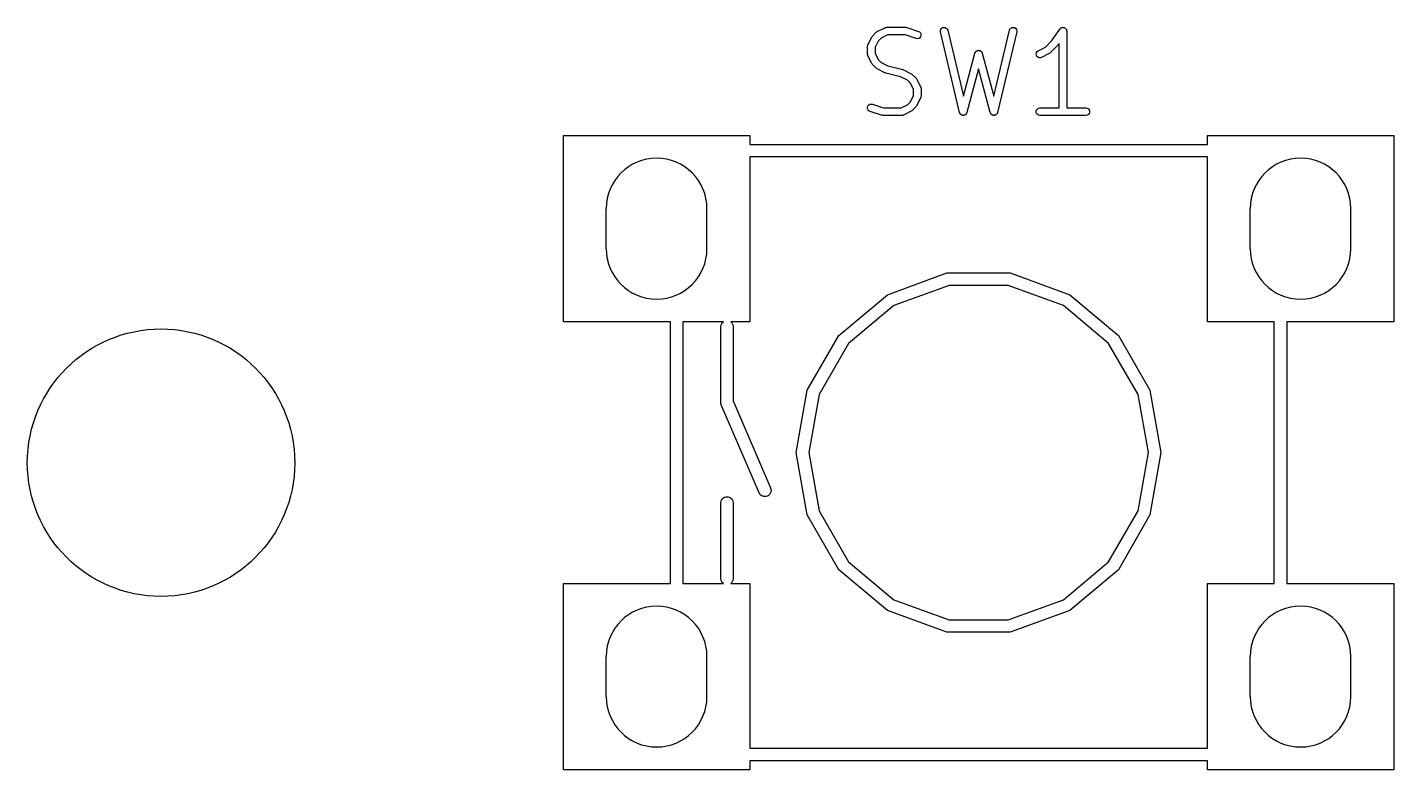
# Model space of a CAD drawing. Extents: x 141.9 to 183.7, y -106.3 to -97.7.
# Drawn here: x 141.91 to 155.7, y -105.21 to -97.71 of the extents above; entities that cross this region are included whole.
import ezdxf

# ---------------------------------------------------------------- set-up
doc = ezdxf.new("R2010")
doc.units = 0
doc.header["$MEASUREMENT"] = 0
doc.layers.add('BLACK', color=7, linetype='CONTINUOUS')

msp = doc.modelspace()

# ---------------------------------------------------------------- linework, layer by layer
at = {"layer": 'Black'}
for p, q in [((150.393, -97.8891), (150.432, -97.8117)), ((150.432, -97.8117), (150.436, -97.8068)), ((150.436, -97.8068), (150.439, -97.8018)), ((150.439, -97.8018), (150.478, -97.7631)), ((150.478, -97.7631), (150.483, -97.7596)), ((150.483, -97.7596), (150.488, -97.7559)), ((150.488, -97.7559), (150.565, -97.7172)), ((150.591, -97.7894), (150.527, -97.8213)), ((150.565, -97.7172), (150.567, -97.7166)), ((150.567, -97.7166), (150.569, -97.7155)), ((150.569, -97.7155), (150.573, -97.7147)), ((150.573, -97.7147), (150.578, -97.7134)), ((150.578, -97.7134), (150.58, -97.7136)), ((150.58, -97.7136), (150.582, -97.7132)), ((150.582, -97.7132), (150.776, -97.7132)), ((150.769, -97.7894), (150.591, -97.7894)), ((150.88, -97.8261), (150.769, -97.7894)), ((150.776, -97.7132), (150.782, -97.7143)), ((150.782, -97.7143), (150.788, -97.7151)), ((150.788, -97.7151), (150.904, -97.7539)), ((150.904, -97.7539), (150.915, -97.7602)), ((150.915, -97.7602), (150.924, -97.7701)), ((150.925, -97.8081), (150.917, -97.8185)), ((150.924, -97.7701), (150.929, -97.7824)), ((150.929, -97.7956), (150.925, -97.8081)), ((150.929, -97.7824), (150.929, -97.7956)), ((151.125, -97.7469), (151.129, -97.7342)), ((151.126, -97.7601), (151.125, -97.7469)), ((151.319, -98.5729), (151.126, -97.7601)), ((151.129, -97.7342), (151.136, -97.7236)), ((151.136, -97.7236), (151.148, -97.7163)), ((151.148, -97.7163), (151.16, -97.7133)), ((151.16, -97.7133), (151.174, -97.7148)), ((151.174, -97.7148), (151.185, -97.7207)), ((151.185, -97.7207), (151.194, -97.7303)), ((151.194, -97.7303), (151.2, -97.7425)), ((151.2, -97.7425), (151.358, -98.4084)), ((151.664, -98.4084), (151.822, -97.7425)), ((151.896, -97.7601), (151.703, -98.5729)), ((151.822, -97.7425), (151.828, -97.7303)), ((151.828, -97.7303), (151.837, -97.7207)), ((151.837, -97.7207), (151.848, -97.7148)), ((151.848, -97.7148), (151.862, -97.7133)), ((151.862, -97.7133), (151.874, -97.7163)), ((151.874, -97.7163), (151.886, -97.7236)), ((151.886, -97.7236), (151.893, -97.7342)), ((151.893, -97.7342), (151.897, -97.7469)), ((151.897, -97.7469), (151.896, -97.7601)), ((152.255, -97.8431), (152.331, -97.7302)), ((152.331, -97.7302), (152.332, -97.7286)), ((152.332, -97.7286), (152.333, -97.7268)), ((152.333, -97.7268), (152.337, -97.7239)), ((152.337, -97.7239), (152.34, -97.7206)), ((152.34, -97.7206), (152.342, -97.7197)), ((152.342, -97.7197), (152.343, -97.7183)), ((152.343, -97.7183), (152.348, -97.7167)), ((152.348, -97.7167), (152.352, -97.7147)), ((152.352, -97.7147), (152.354, -97.7145)), ((152.354, -97.7145), (152.356, -97.7138)), ((152.356, -97.7138), (152.36, -97.7138)), ((152.36, -97.7138), (152.365, -97.7133)), ((152.365, -97.7133), (152.367, -97.7138)), ((152.367, -97.7138), (152.369, -97.7138)), ((152.369, -97.7138), (152.373, -97.7153)), ((152.373, -97.7153), (152.378, -97.7164)), ((152.378, -97.7164), (152.38, -97.7176)), ((152.38, -97.7176), (152.382, -97.7183)), ((152.382, -97.7183), (152.385, -97.7212)), ((152.385, -97.7212), (152.389, -97.7237)), ((152.389, -97.7237), (152.39, -97.7254)), ((152.39, -97.7254), (152.392, -97.7268)), ((152.392, -97.7268), (152.394, -97.7307)), ((152.394, -97.7307), (152.397, -97.7344)), ((152.397, -97.7344), (152.397, -97.7364)), ((152.397, -97.7364), (152.398, -97.7383)), ((152.398, -97.7383), (152.399, -97.7427)), ((152.399, -97.7427), (152.4, -97.7471)), ((152.4, -97.7471), (152.4, -97.7492)), ((152.4, -97.7492), (152.401, -97.7513)), ((152.401, -97.7513), (152.401, -98.526)), ((150.389, -97.9018), (150.391, -97.8975)), ((150.39, -97.9039), (150.389, -97.9018)), ((150.389, -97.9061), (150.39, -97.9039)), ((150.389, -97.9835), (150.389, -97.9061)), ((150.391, -97.8931), (150.393, -97.8912)), ((150.391, -97.8975), (150.391, -97.8931)), ((150.393, -97.8912), (150.393, -97.8891)), ((150.497, -97.8513), (150.465, -97.9151)), ((150.465, -97.9151), (150.465, -97.9745)), ((150.527, -97.8213), (150.497, -97.8513)), ((150.893, -97.8281), (150.88, -97.8261)), ((150.906, -97.8254), (150.893, -97.8281)), ((150.917, -97.8185), (150.906, -97.8254)), ((151.489, -97.9523), (151.492, -97.9509)), ((151.492, -97.9509), (151.495, -97.949)), ((151.495, -97.949), (151.498, -97.9481)), ((151.498, -97.9481), (151.501, -97.9467)), ((151.501, -97.9467), (151.504, -97.9464)), ((151.504, -97.9464), (151.508, -97.9456)), ((151.508, -97.9456), (151.511, -97.9459)), ((151.511, -97.9459), (151.514, -97.9456)), ((151.514, -97.9456), (151.518, -97.9464)), ((151.518, -97.9464), (151.521, -97.9467)), ((151.521, -97.9467), (151.524, -97.9481)), ((151.524, -97.9481), (151.527, -97.949)), ((151.527, -97.949), (151.53, -97.9509)), ((151.53, -97.9509), (151.533, -97.9523)), ((152.103, -97.9573), (152.113, -97.9494)), ((152.113, -97.9494), (152.185, -97.9135)), ((152.185, -97.9135), (152.255, -97.8431)), ((152.312, -97.8944), (152.235, -97.9718)), ((152.314, -97.8913), (152.312, -97.8944)), ((152.317, -97.8885), (152.314, -97.8913)), ((152.324, -97.8771), (152.317, -97.8885)), ((152.324, -98.526), (152.324, -97.8771)), ((150.39, -97.9857), (150.389, -97.9835)), ((150.389, -97.9879), (150.39, -97.9857)), ((150.391, -97.9922), (150.389, -97.9879)), ((150.391, -97.9966), (150.391, -97.9922)), ((150.393, -97.9985), (150.391, -97.9966)), ((150.393, -98.0006), (150.393, -97.9985)), ((150.432, -98.078), (150.393, -98.0006)), ((150.436, -98.0829), (150.432, -98.078)), ((150.439, -98.0879), (150.436, -98.0829)), ((150.478, -98.1266), (150.439, -98.0879)), ((150.465, -97.9745), (150.497, -98.0384)), ((150.497, -98.0384), (150.527, -98.0683)), ((150.527, -98.0683), (150.595, -98.1024)), ((151.358, -98.4084), (151.474, -97.9737)), ((151.474, -97.9737), (151.476, -97.9706)), ((151.476, -97.9674), (151.478, -97.9647)), ((151.476, -97.9706), (151.476, -97.9674)), ((151.478, -97.9647), (151.48, -97.9617)), ((151.48, -97.9617), (151.482, -97.9593)), ((151.482, -97.9593), (151.484, -97.9566)), ((151.484, -97.9566), (151.487, -97.9547)), ((151.487, -97.9547), (151.489, -97.9523)), ((151.533, -97.9523), (151.535, -97.9547)), ((151.535, -97.9547), (151.538, -97.9566)), ((151.538, -97.9566), (151.54, -97.9593)), ((151.54, -97.9593), (151.542, -97.9617)), ((151.542, -97.9617), (151.544, -97.9647)), ((151.544, -97.9647), (151.546, -97.9674)), ((151.546, -97.9674), (151.546, -97.9706)), ((151.546, -97.9706), (151.548, -97.9737)), ((151.548, -97.9737), (151.664, -98.4084)), ((152.092, -97.9812), (152.095, -97.9684)), ((152.094, -97.9944), (152.092, -97.9812)), ((152.1, -98.0062), (152.094, -97.9944)), ((152.095, -97.9684), (152.103, -97.9573)), ((152.109, -98.0153), (152.1, -98.0062)), ((152.121, -98.0206), (152.109, -98.0153)), ((152.135, -98.0214), (152.121, -98.0206)), ((152.147, -98.0176), (152.135, -98.0214)), ((152.225, -97.9789), (152.147, -98.0176)), ((152.23, -97.9753), (152.225, -97.9789)), ((152.235, -97.9718), (152.23, -97.9753)), ((150.483, -98.1301), (150.478, -98.1266)), ((150.488, -98.1337), (150.483, -98.1301)), ((150.565, -98.1724), (150.488, -98.1337)), ((150.569, -98.1736), (150.565, -98.1724)), ((150.573, -98.1753), (150.569, -98.1736)), ((150.724, -98.213), (150.573, -98.1753)), ((150.595, -98.1024), (150.746, -98.1401)), ((150.792, -98.2471), (150.724, -98.213)), ((150.746, -98.1401), (150.75, -98.1418)), ((150.75, -98.1418), (150.754, -98.143)), ((150.754, -98.143), (150.831, -98.1817)), ((150.831, -98.1817), (150.836, -98.1853)), ((150.836, -98.1853), (150.841, -98.1888)), ((150.841, -98.1888), (150.88, -98.2275)), ((150.88, -98.2275), (150.883, -98.2325)), ((151.511, -98.1314), (151.393, -98.5739)), ((151.629, -98.5739), (151.511, -98.1314)), ((150.822, -98.277), (150.792, -98.2471)), ((150.854, -98.3409), (150.822, -98.277)), ((150.854, -98.4003), (150.854, -98.3409)), ((150.883, -98.2325), (150.887, -98.2374)), ((150.887, -98.2374), (150.926, -98.3148)), ((150.926, -98.3148), (150.926, -98.3169)), ((150.926, -98.3169), (150.928, -98.3188)), ((150.928, -98.3188), (150.928, -98.3232)), ((150.928, -98.3232), (150.93, -98.3275)), ((150.93, -98.3275), (150.929, -98.3297)), ((150.929, -98.3297), (150.93, -98.3319)), ((150.93, -98.3319), (150.93, -98.4093)), ((150.394, -98.5072), (150.402, -98.4969)), ((150.402, -98.4969), (150.413, -98.49)), ((150.413, -98.49), (150.426, -98.4873)), ((150.426, -98.4873), (150.439, -98.4892)), ((150.439, -98.4892), (150.55, -98.526)), ((150.728, -98.526), (150.792, -98.4941)), ((150.792, -98.4941), (150.822, -98.4641)), ((150.822, -98.4641), (150.854, -98.4003)), ((150.926, -98.4263), (150.887, -98.5037)), ((150.928, -98.4223), (150.926, -98.4242)), ((150.926, -98.4242), (150.926, -98.4263)), ((150.93, -98.4136), (150.928, -98.4179)), ((150.928, -98.4179), (150.928, -98.4223)), ((150.93, -98.4093), (150.929, -98.4114)), ((150.929, -98.4114), (150.93, -98.4136)), ((150.39, -98.5198), (150.394, -98.5072)), ((150.39, -98.533), (150.39, -98.5198)), ((150.395, -98.5453), (150.39, -98.533)), ((150.404, -98.5552), (150.395, -98.5453)), ((150.415, -98.5615), (150.404, -98.5552)), ((150.531, -98.6002), (150.415, -98.5615)), ((150.537, -98.6011), (150.531, -98.6002)), ((150.543, -98.6022), (150.537, -98.6011)), ((150.737, -98.6022), (150.543, -98.6022)), ((150.55, -98.526), (150.728, -98.526)), ((150.739, -98.6018), (150.737, -98.6022)), ((150.741, -98.6019), (150.739, -98.6018)), ((150.746, -98.6007), (150.741, -98.6019)), ((150.75, -98.5999), (150.746, -98.6007)), ((150.752, -98.5988), (150.75, -98.5999)), ((150.754, -98.5982), (150.752, -98.5988)), ((150.831, -98.5595), (150.754, -98.5982)), ((150.836, -98.5558), (150.831, -98.5595)), ((150.841, -98.5523), (150.836, -98.5558)), ((150.88, -98.5136), (150.841, -98.5523)), ((150.883, -98.5086), (150.88, -98.5136)), ((150.887, -98.5037), (150.883, -98.5086)), ((151.321, -98.5765), (151.319, -98.5729)), ((151.322, -98.5802), (151.321, -98.5765)), ((151.323, -98.5825), (151.322, -98.5802)), ((151.324, -98.5851), (151.323, -98.5825)), ((151.327, -98.5879), (151.324, -98.5851)), ((151.329, -98.5911), (151.327, -98.5879)), ((151.332, -98.5927), (151.329, -98.5911)), ((151.333, -98.5947), (151.332, -98.5927)), ((151.337, -98.5964), (151.333, -98.5947)), ((151.34, -98.5986), (151.337, -98.5964)), ((151.343, -98.5994), (151.34, -98.5986)), ((151.345, -98.6006), (151.343, -98.5994)), ((151.349, -98.6011), (151.345, -98.6006)), ((151.353, -98.6021), (151.349, -98.6011)), ((151.356, -98.6018), (151.353, -98.6021)), ((151.358, -98.6021), (151.356, -98.6018)), ((151.362, -98.6012), (151.358, -98.6021)), ((151.366, -98.6009), (151.362, -98.6012)), ((151.369, -98.5997), (151.366, -98.6009)), ((151.371, -98.5991), (151.369, -98.5997)), ((151.375, -98.5969), (151.371, -98.5991)), ((151.378, -98.5953), (151.375, -98.5969)), ((151.38, -98.5933), (151.378, -98.5953)), ((151.382, -98.5918), (151.38, -98.5933)), ((151.385, -98.5887), (151.382, -98.5918)), ((151.387, -98.5859), (151.385, -98.5887)), ((151.389, -98.5834), (151.387, -98.5859)), ((151.39, -98.5812), (151.389, -98.5834)), ((151.391, -98.5774), (151.39, -98.5812)), ((151.393, -98.5739), (151.391, -98.5774)), ((151.631, -98.5774), (151.629, -98.5739)), ((151.632, -98.5812), (151.631, -98.5774)), ((151.633, -98.5834), (151.632, -98.5812)), ((151.635, -98.5859), (151.633, -98.5834)), ((151.637, -98.5887), (151.635, -98.5859)), ((151.64, -98.5918), (151.637, -98.5887)), ((151.642, -98.5933), (151.64, -98.5918)), ((151.644, -98.5953), (151.642, -98.5933)), ((151.647, -98.5969), (151.644, -98.5953)), ((151.651, -98.5991), (151.647, -98.5969)), ((151.653, -98.5997), (151.651, -98.5991)), ((151.656, -98.6009), (151.653, -98.5997)), ((151.66, -98.6012), (151.656, -98.6009)), ((151.664, -98.6021), (151.66, -98.6012)), ((151.666, -98.6018), (151.664, -98.6021)), ((151.669, -98.6021), (151.666, -98.6018)), ((151.673, -98.6011), (151.669, -98.6021)), ((151.677, -98.6006), (151.673, -98.6011)), ((151.679, -98.5994), (151.677, -98.6006)), ((151.682, -98.5986), (151.679, -98.5994)), ((151.685, -98.5964), (151.682, -98.5986)), ((151.689, -98.5947), (151.685, -98.5964)), ((151.69, -98.5927), (151.689, -98.5947)), ((151.693, -98.5911), (151.69, -98.5927)), ((151.695, -98.5879), (151.693, -98.5911)), ((151.698, -98.5851), (151.695, -98.5879)), ((151.699, -98.5825), (151.698, -98.5851)), ((151.7, -98.5802), (151.699, -98.5825)), ((151.701, -98.5765), (151.7, -98.5802)), ((151.703, -98.5729), (151.701, -98.5765)), ((152.093, -98.5575), (152.097, -98.545)), ((152.093, -98.5707), (152.093, -98.5575)), ((152.097, -98.5831), (152.093, -98.5707)), ((152.097, -98.545), (152.106, -98.5349)), ((152.106, -98.5933), (152.097, -98.5831)), ((152.106, -98.5349), (152.117, -98.5283)), ((152.117, -98.5999), (152.106, -98.5933)), ((152.117, -98.5283), (152.13, -98.526)), ((152.13, -98.6022), (152.117, -98.5999)), ((152.13, -98.526), (152.324, -98.526)), ((152.595, -98.6022), (152.13, -98.6022)), ((152.401, -98.526), (152.595, -98.526)), ((152.595, -98.526), (152.608, -98.5283)), ((152.608, -98.5999), (152.595, -98.6022)), ((152.608, -98.5283), (152.619, -98.5349)), ((152.619, -98.5933), (152.608, -98.5999)), ((152.619, -98.5349), (152.628, -98.545)), ((152.628, -98.5831), (152.619, -98.5933)), ((152.628, -98.545), (152.632, -98.5575)), ((152.632, -98.5707), (152.628, -98.5831)), ((152.632, -98.5575), (152.632, -98.5707)), ((147.32, -100.686), (147.32, -98.806)), ((147.32, -98.806), (149.2, -98.806)), ((149.2, -98.806), (149.2, -98.8949)), ((149.2, -98.8949), (153.822, -98.8949)), ((153.822, -98.8949), (153.822, -98.806)), ((153.822, -98.806), (155.702, -98.806)), ((155.702, -98.806), (155.702, -100.686)), ((149.2, -99.0219), (149.2, -100.686)), ((153.822, -99.0219), (149.2, -99.0219)), ((153.822, -100.686), (153.822, -99.0219)), ((147.752, -99.949), (147.752, -99.5426)), ((148.768, -99.949), (148.768, -99.5426)), ((154.254, -99.949), (154.254, -99.5426)), ((155.27, -99.949), (155.27, -99.5426)), ((150.59, -100.412), (151.191, -100.193)), ((151.191, -100.193), (151.831, -100.193)), ((151.831, -100.193), (152.432, -100.412)), ((150.1, -100.823), (150.59, -100.412)), ((151.213, -100.318), (150.654, -100.522)), ((151.809, -100.318), (151.213, -100.318)), ((152.368, -100.522), (151.809, -100.318)), ((152.432, -100.412), (152.922, -100.823)), ((150.654, -100.522), (150.198, -100.904)), ((152.824, -100.904), (152.368, -100.522)), ((148.399, -100.686), (147.32, -100.686)), ((148.399, -103.327), (148.399, -100.686)), ((148.934, -100.686), (148.526, -100.686)), ((148.526, -100.686), (148.526, -103.327)), ((148.911, -100.715), (148.922, -100.696)), ((148.922, -100.696), (148.934, -100.686)), ((149.2, -100.686), (149.008, -100.686)), ((149.008, -100.686), (149.02, -100.696)), ((149.02, -100.696), (149.031, -100.715)), ((154.495, -100.686), (153.822, -100.686)), ((154.495, -103.327), (154.495, -100.686)), ((155.702, -100.686), (154.623, -100.686)), ((154.623, -100.686), (154.623, -103.327)), ((148.907, -100.736), (148.911, -100.715)), ((148.907, -101.498), (148.907, -100.736)), ((149.031, -100.715), (149.034, -100.736)), ((149.034, -100.736), (149.034, -101.485)), ((149.781, -101.377), (150.1, -100.823)), ((152.922, -100.823), (153.241, -101.377)), ((150.198, -100.904), (149.9, -101.42)), ((153.122, -101.42), (152.824, -100.904)), ((149.669, -102.006), (149.781, -101.377)), ((153.241, -101.377), (153.352, -102.006)), ((148.908, -101.5), (148.907, -101.498)), ((148.908, -101.502), (148.908, -101.5)), ((148.91, -101.511), (148.908, -101.502)), ((148.911, -101.52), (148.91, -101.511)), ((148.912, -101.522), (148.911, -101.52)), ((148.913, -101.523), (148.912, -101.522)), ((149.294, -102.412), (148.913, -101.523)), ((149.034, -101.485), (149.41, -102.362)), ((149.9, -101.42), (149.796, -102.006)), ((153.225, -102.006), (153.122, -101.42)), ((149.781, -102.636), (149.669, -102.006)), ((149.796, -102.006), (149.9, -102.593)), ((153.122, -102.593), (153.225, -102.006)), ((153.352, -102.006), (153.241, -102.636)), ((149.41, -102.362), (149.415, -102.384)), ((148.907, -102.514), (148.911, -102.493)), ((148.911, -102.493), (148.922, -102.474)), ((148.922, -102.474), (148.939, -102.459)), ((148.939, -102.459), (148.96, -102.452)), ((148.96, -102.452), (148.982, -102.452)), ((148.982, -102.452), (149.003, -102.459)), ((149.003, -102.459), (149.02, -102.474)), ((149.02, -102.474), (149.031, -102.493)), ((149.031, -102.493), (149.034, -102.514)), ((149.306, -102.431), (149.294, -102.412)), ((149.323, -102.444), (149.306, -102.431)), ((149.344, -102.45), (149.323, -102.444)), ((149.366, -102.449), (149.344, -102.45)), ((149.387, -102.441), (149.366, -102.449)), ((149.403, -102.425), (149.387, -102.441)), ((149.413, -102.406), (149.403, -102.425)), ((149.415, -102.384), (149.413, -102.406)), ((148.907, -103.276), (148.907, -102.514)), ((149.034, -102.514), (149.034, -103.276)), ((150.1, -103.19), (149.781, -102.636)), ((149.9, -102.593), (150.198, -103.108)), ((152.824, -103.108), (153.122, -102.593)), ((153.241, -102.636), (152.922, -103.19)), ((150.59, -103.601), (150.1, -103.19)), ((150.198, -103.108), (150.654, -103.491)), ((152.368, -103.491), (152.824, -103.108)), ((152.922, -103.19), (152.432, -103.601)), ((147.32, -105.207), (147.32, -103.327)), ((147.32, -103.327), (148.399, -103.327)), ((148.526, -103.327), (148.934, -103.327)), ((148.911, -103.298), (148.907, -103.276)), ((148.922, -103.317), (148.911, -103.298)), ((148.934, -103.327), (148.922, -103.317)), ((149.02, -103.317), (149.008, -103.327)), ((149.008, -103.327), (149.2, -103.327)), ((149.031, -103.298), (149.02, -103.317)), ((149.034, -103.276), (149.031, -103.298)), ((149.2, -103.327), (149.2, -104.991)), ((153.822, -104.991), (153.822, -103.327)), ((153.822, -103.327), (154.495, -103.327)), ((154.623, -103.327), (155.702, -103.327)), ((155.702, -103.327), (155.702, -105.207)), ((151.191, -103.82), (150.59, -103.601)), ((150.654, -103.491), (151.213, -103.695)), ((151.809, -103.695), (152.368, -103.491)), ((152.432, -103.601), (151.831, -103.82)), ((151.213, -103.695), (151.809, -103.695)), ((151.831, -103.82), (151.191, -103.82)), ((147.752, -104.47), (147.752, -104.064)), ((148.768, -104.47), (148.768, -104.064)), ((154.254, -104.47), (154.254, -104.064)), ((155.27, -104.47), (155.27, -104.064)), ((149.2, -104.991), (153.822, -104.991)), ((153.822, -105.118), (149.2, -105.118)), ((149.2, -105.118), (149.2, -105.207)), ((153.822, -105.207), (153.822, -105.118)), ((149.2, -105.207), (147.32, -105.207)), ((155.702, -105.207), (153.822, -105.207))]:
    msp.add_line(p, q, dxfattribs=at)
msp.add_circle((143.256, -102.108), 1.35, dxfattribs=at)
for centre, start, end in [((148.26, -99.5426), 360, 540), ((154.762, -99.5426), 360, 540), ((148.26, -99.949), 180, 360), ((154.762, -99.949), 180, 360), ((148.26, -104.064), 360, 540), ((154.762, -104.064), 360, 540), ((148.26, -104.47), 180, 360), ((154.762, -104.47), 180, 360)]:
    msp.add_arc(centre, 0.508, start, end, dxfattribs=at)

doc.saveas('drawing.dxf')
